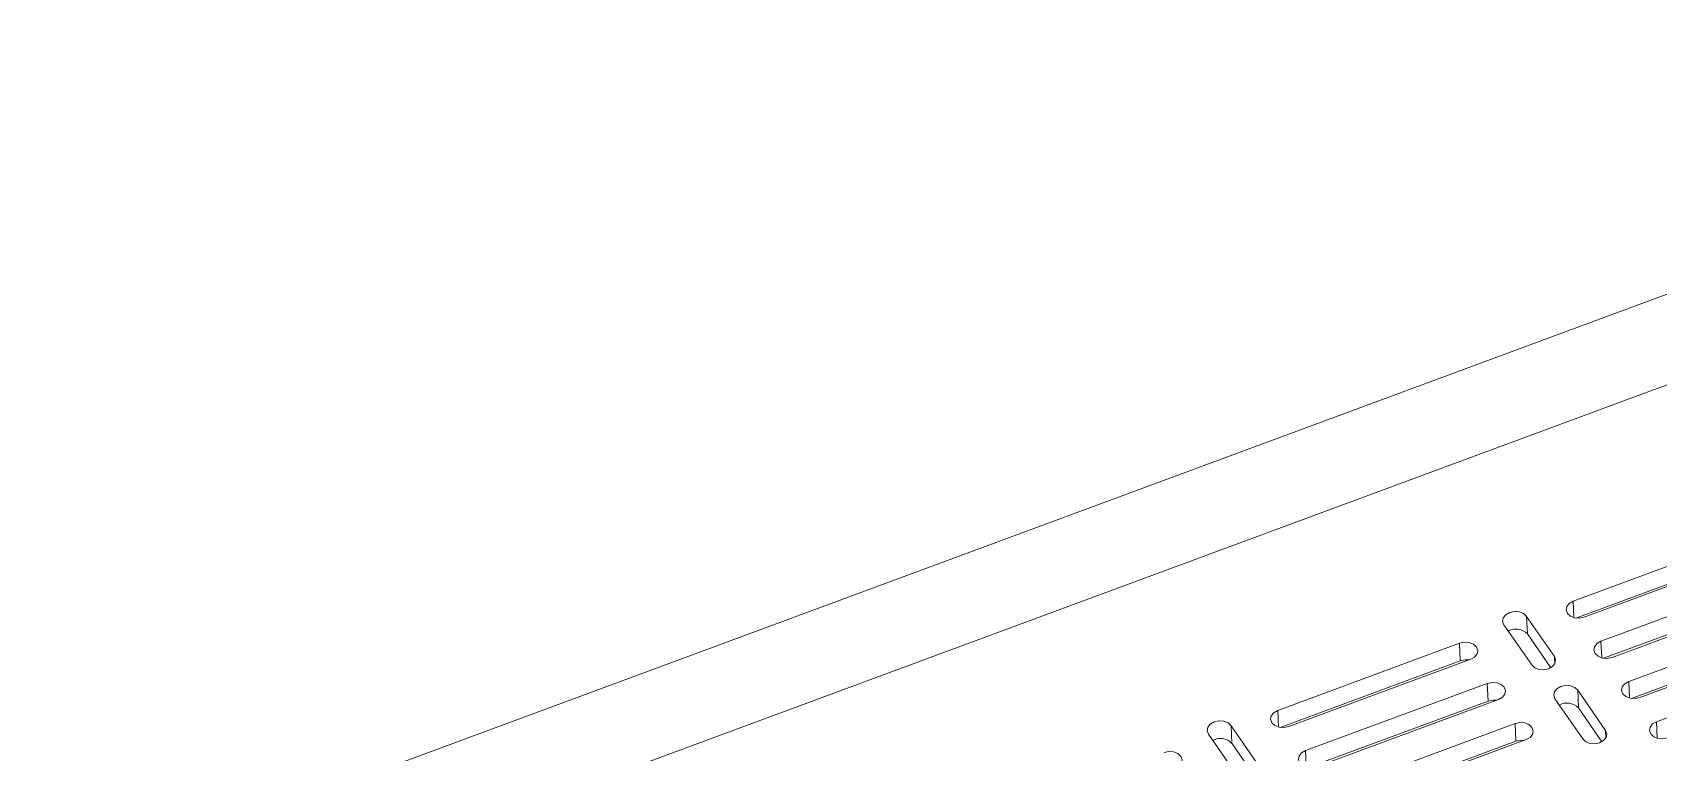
# Model space of a CAD drawing. Header units: inches. Extents: x 1765 to 3463, y 573 to 848.
# Drawn here: x 1965.28 to 1996.76, y 656.83 to 670.77 of the extents above; entities that cross this region are included whole.
import ezdxf

# ---------------------------------------------------------------- set-up
doc = ezdxf.new("R2010")
doc.units = ezdxf.units.IN

msp = doc.modelspace()

# ---------------------------------------------------------------- linework, layer by layer
at = {"color": 7, "linetype": 'Continuous', "lineweight": 15}
for p, q in [((1965.284, 653.99), (2010.614, 670.771)), ((2011.88, 669.483), (1966.55, 652.702)), ((1998.632, 661.06), (1995.111, 659.757)), ((1998.646, 660.719), (1995.162, 659.429)), ((1998.847, 660.749), (1995.326, 659.446)), ((1999.169, 660.282), (1995.648, 658.979)), ((1999.183, 659.94), (1995.7, 658.651)), ((1999.384, 659.971), (1995.863, 658.667)), ((1994.747, 658.684), (1994.209, 659.462)), ((1994.223, 659.121), (1994.209, 659.462)), ((1999.707, 659.503), (1996.186, 658.2)), ((1993.769, 659.299), (1994.307, 658.521)), ((1999.721, 659.162), (1996.237, 657.872)), ((1999.922, 659.192), (1996.401, 657.889)), ((1992.911, 658.942), (1989.39, 657.639)), ((1992.924, 658.601), (1992.911, 658.942)), ((1994.675, 658.466), (1994.223, 659.121)), ((1992.924, 658.601), (1989.441, 657.311)), ((1993.126, 658.631), (1989.605, 657.328)), ((2000.244, 658.725), (1996.723, 657.422)), ((1993.448, 658.164), (1989.927, 656.861)), ((1993.462, 657.822), (1993.448, 658.164)), ((1995.736, 657.252), (1995.198, 658.03)), ((1995.212, 657.688), (1995.198, 658.03)), ((1993.462, 657.822), (1989.978, 656.533)), ((1993.663, 657.853), (1990.142, 656.549)), ((1994.758, 657.867), (1995.296, 657.089)), ((1995.664, 657.034), (1995.212, 657.688)), ((1989.026, 656.566), (1988.488, 657.344)), ((1988.502, 657.003), (1988.488, 657.344)), ((1993.985, 657.386), (1990.465, 656.082)), ((1993.999, 657.044), (1993.985, 657.386)), ((1988.048, 657.181), (1988.585, 656.403)), ((1988.954, 656.348), (1988.502, 657.003)), ((1993.999, 657.044), (1990.516, 655.754)), ((1994.2, 657.074), (1990.68, 655.771))]:
    msp.add_line(p, q, dxfattribs=at)
at = {"color": 8, "linetype": 'Continuous', "lineweight": 15}
for p, q in [((1995.124, 659.437), (1995.111, 659.757)), ((1995.662, 658.659), (1995.648, 658.979)), ((1994.753, 658.539), (1994.747, 658.684)), ((1996.199, 657.881), (1996.186, 658.2)), ((1989.403, 657.319), (1989.39, 657.639)), ((1996.736, 657.102), (1996.723, 657.422)), ((1995.742, 657.107), (1995.736, 657.252)), ((1989.94, 656.541), (1989.927, 656.861))]:
    msp.add_line(p, q, dxfattribs=at)
at = {"color": 7, "linetype": 'Continuous', "lineweight": 15, "flags": 128}
for points in [[(1994.209, 659.462), (1994.151, 659.516), (1994.069, 659.548), (1993.974, 659.556), (1993.882, 659.536), (1993.806, 659.493), (1993.758, 659.433), (1993.745, 659.365), (1993.769, 659.299)], [(1995.111, 659.757), (1995.035, 659.714), (1994.987, 659.654), (1994.974, 659.586), (1994.998, 659.52), (1995.056, 659.466), (1995.139, 659.434), (1995.234, 659.426), (1995.326, 659.446)], [(1993.126, 658.631), (1993.202, 658.674), (1993.25, 658.734), (1993.262, 658.802), (1993.238, 658.868), (1993.18, 658.921), (1993.098, 658.954), (1993.003, 658.962), (1992.911, 658.942)], [(1995.648, 658.979), (1995.572, 658.935), (1995.524, 658.875), (1995.512, 658.807), (1995.536, 658.741), (1995.594, 658.688), (1995.676, 658.655), (1995.771, 658.648), (1995.863, 658.667)], [(1993.088, 658.617), (1993.017, 658.62), (1992.924, 658.601)], [(1994.307, 658.521), (1994.365, 658.467), (1994.447, 658.435), (1994.542, 658.427), (1994.634, 658.447), (1994.71, 658.49), (1994.758, 658.55), (1994.771, 658.618), (1994.747, 658.684)], [(1993.663, 657.853), (1993.739, 657.896), (1993.787, 657.956), (1993.8, 658.024), (1993.776, 658.09), (1993.718, 658.143), (1993.635, 658.176), (1993.54, 658.183), (1993.448, 658.164)], [(1995.198, 658.03), (1995.14, 658.083), (1995.058, 658.116), (1994.963, 658.123), (1994.871, 658.104), (1994.795, 658.061), (1994.747, 658.001), (1994.734, 657.933), (1994.758, 657.867)], [(1996.186, 658.2), (1996.11, 658.157), (1996.062, 658.097), (1996.049, 658.029), (1996.073, 657.963), (1996.131, 657.91), (1996.214, 657.877), (1996.309, 657.869), (1996.401, 657.889)], [(1989.39, 657.639), (1989.314, 657.596), (1989.266, 657.536), (1989.253, 657.468), (1989.277, 657.402), (1989.335, 657.348), (1989.418, 657.316), (1989.512, 657.308), (1989.605, 657.328)], [(1993.626, 657.839), (1993.554, 657.842), (1993.462, 657.822)], [(1988.488, 657.344), (1988.43, 657.398), (1988.348, 657.43), (1988.253, 657.438), (1988.161, 657.418), (1988.085, 657.375), (1988.036, 657.315), (1988.024, 657.247), (1988.048, 657.181)], [(1994.2, 657.074), (1994.277, 657.117), (1994.325, 657.177), (1994.337, 657.246), (1994.313, 657.311), (1994.255, 657.365), (1994.173, 657.398), (1994.078, 657.405), (1993.985, 657.386)], [(1996.723, 657.422), (1996.647, 657.379), (1996.599, 657.319), (1996.587, 657.25), (1996.611, 657.185), (1996.669, 657.131), (1996.751, 657.098), (1996.846, 657.091), (1996.938, 657.11)], [(1994.163, 657.06), (1994.092, 657.063), (1993.999, 657.044)], [(1995.296, 657.089), (1995.354, 657.035), (1995.436, 657.002), (1995.531, 656.995), (1995.623, 657.014), (1995.699, 657.057), (1995.747, 657.118), (1995.76, 657.186), (1995.736, 657.252)], [(1987.404, 656.513), (1987.48, 656.556), (1987.528, 656.616), (1987.541, 656.684), (1987.517, 656.75), (1987.459, 656.803), (1987.376, 656.836), (1987.282, 656.844), (1987.189, 656.824)], [(1989.927, 656.861), (1989.851, 656.817), (1989.803, 656.757), (1989.79, 656.689), (1989.815, 656.623), (1989.873, 656.57), (1989.955, 656.537), (1990.05, 656.53), (1990.142, 656.549)]]:
    msp.add_lwpolyline(points, dxfattribs=at)
at = {"color": 7, "linetype": 'Continuous', "lineweight": 15}
for centre in [(1994.005, 658.922), (1994.994, 657.489), (1988.284, 656.804)]:
    msp.add_arc(centre, 0.295, 42.3656, 120.6341, dxfattribs=at)

doc.saveas('drawing.dxf')
